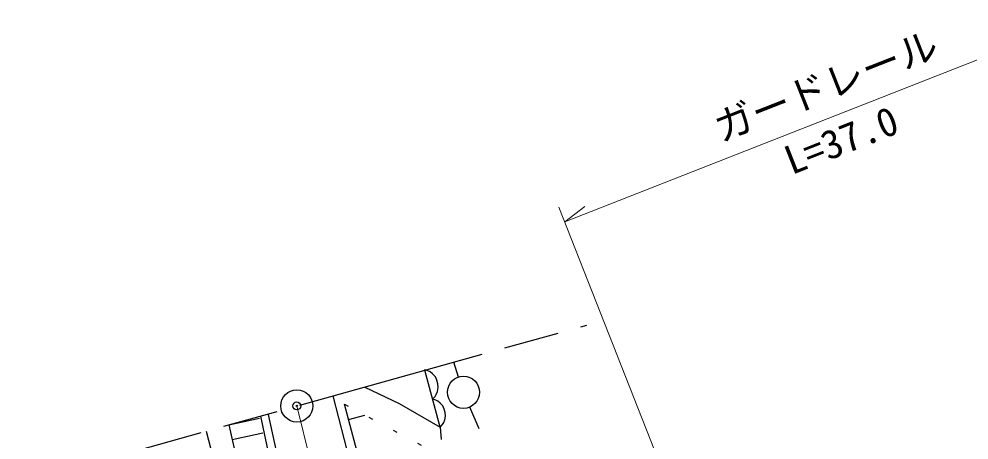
# Model space of a CAD drawing. Units: millimetres, scale not verified. Extents: x 40000 to 680000, y 20000 to 380000.
# Drawn here: x 365959 to 426227, y 287409 to 314124 of the extents above; entities that cross this region are included whole.
import ezdxf
from ezdxf.enums import TextEntityAlignment as Align

# ---------------------------------------------------------------- set-up
doc = ezdxf.new("R2010")
doc.units = ezdxf.units.MM
doc.header["$LTSCALE"] = 1000
doc.header["$PDMODE"] = 32
doc.header["$PDSIZE"] = 500
doc.linetypes.add('CHAIN', pattern=[18.5, 12, -1.5, 3.5, -1.5])
doc.linetypes.add('DOTTED', pattern=[1.75, 0.25, -1.5])
for name, color, linetype, lineweight in [('M-BGD', 7, 'Continuous', 25), ('M-BMK', 2, 'CHAIN', 13), ('M-BMK-SRVR', 3, 'Continuous', 25), ('M-STR-HTXT', 7, 'Continuous', 13)]:
    doc.layers.add(name, color=color, linetype=linetype, lineweight=lineweight)
doc.layers.add('M-OTRS', color=6, linetype='Continuous')
doc.styles.add('ＭＳ ゴシック', font='')
doc.styles.get('ＭＳ ゴシック').set_extended_font_data('MS Gothic')

msp = doc.modelspace()

# ---------------------------------------------------------------- linework, layer by layer
at = {"layer": 'M-BGD', "linetype": 'CHAIN'}
msp.add_line((365959, 284661), (401988, 294699), dxfattribs=at)
at = {"layer": 'M-BGD'}
for p, q in [((393851, 291389), (393543, 292346)), ((391904, 291807), (391686, 291868)), ((392681, 288229), (391696, 291831)), ((392046, 291726), (391904, 291807)), ((392199, 291607), (392046, 291726)), ((392373, 291413), (392199, 291607)), ((392471, 291199), (392373, 291413)), ((392533, 290975), (392471, 291199)), ((387891, 290771), (390074, 289719)), ((392506, 290485), (392557, 290740)), ((392557, 290740), (392533, 290975)), ((385866, 290207), (390168, 273449)), ((392197, 289999), (392353, 290162)), ((392403, 289941), (392197, 289999)), ((392353, 290162), (392434, 290305)), ((392538, 289864), (392403, 289941)), ((392434, 290305), (392506, 290485)), ((392285, 268531), (386612, 289674)), ((390074, 289719), (392681, 288229)), ((392683, 289751), (392538, 289864)), ((392847, 289568), (392683, 289751)), ((392941, 289365), (392847, 289568)), ((392999, 289153), (392941, 289365)), ((394546, 289514), (395127, 288131)), ((379271, 288370), (381225, 288804)), ((381272, 288927), (383295, 279648)), ((381761, 289034), (383785, 279749)), ((386870, 288713), (387898, 288989)), ((392906, 288518), (392973, 288689)), ((392973, 288689), (393021, 288931)), ((393021, 288931), (392999, 289153)), ((379271, 288370), (381135, 279980)), ((392681, 288229), (392829, 288383)), ((392681, 288229), (392745, 287447)), ((392829, 288383), (392906, 288518)), ((379478, 287438), (381432, 287871))]:
    msp.add_line(p, q, dxfattribs=at)
at = {"layer": 'M-BGD', "linetype": 'DOTTED'}
msp.add_line((386612, 289674), (391567, 287034), dxfattribs=at)
at = {"layer": 'M-BGD'}
msp.add_lwpolyline([(377823, 287966), (378544, 285198), (379153, 282410), (379519, 279924), (379800, 277286), (380521, 272105)], dxfattribs=at)
msp.add_circle((394158, 290437), 1020, dxfattribs=at)
at = {"layer": 'M-BMK'}
msp.add_line((383582, 289571), (391185, 259050), dxfattribs=at)
at = {"layer": 'M-BMK-SRVR'}
for radius in [1020, 40.8]:
    msp.add_circle((383582, 289571), radius, dxfattribs=at)
at = {"layer": 'M-OTRS'}
msp.add_point((383582, 289571), dxfattribs=at)
at = {"layer": 'M-STR-HTXT'}
for p, q in [((433339, 314124), (400582, 301262)), ((400216, 302193), (413913, 267309)), ((400582, 301262), (401849, 302219))]:
    msp.add_line(p, q, dxfattribs=at)

# ---------------------------------------------------------------- texts
at = {"layer": 'M-STR-HTXT', "style": 'ＭＳ ゴシック'}
for s, p in [('ガードレール', (410696, 305787)), ('L=37.0', (415173, 303703))]:
    msp.add_text(s, height=1833, rotation=21.462, dxfattribs=at).set_placement(p, align=Align.BOTTOM_LEFT)

doc.saveas('drawing.dxf')
